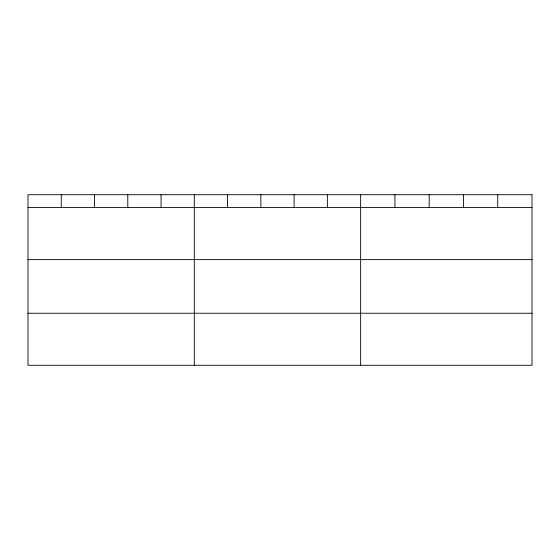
<?xml version="1.0" encoding="UTF-8"?>
<svg xmlns="http://www.w3.org/2000/svg" width="560" height="560" viewBox="0 0 560 560"><rect width="100%" height="100%" fill="white"/><g stroke="black" fill="none" stroke-linecap="round" stroke-linejoin="round"><path stroke-width="0.84" d="M28 207.585L532 207.585M28 259.623L532 259.623M28 313.243L532 313.243M497.728 194.719L497.728 207.585M463.456 194.719L463.456 207.585M429.184 194.719L429.184 207.585M394.912 194.719L394.912 207.585M360.64 194.719L360.64 365.281M327.376 194.719L327.376 207.585M294.112 194.719L294.112 207.585M260.848 194.719L260.848 207.585M227.584 194.719L227.584 207.585M194.32 194.719L194.32 365.281M161.056 194.719L161.056 207.585M127.792 194.719L127.792 207.585M94.528 194.719L94.528 207.585M61.264 194.719L61.264 207.585M532 194.719L28 194.719L28 365.281L532 365.281L532 194.719"/></g></svg>
